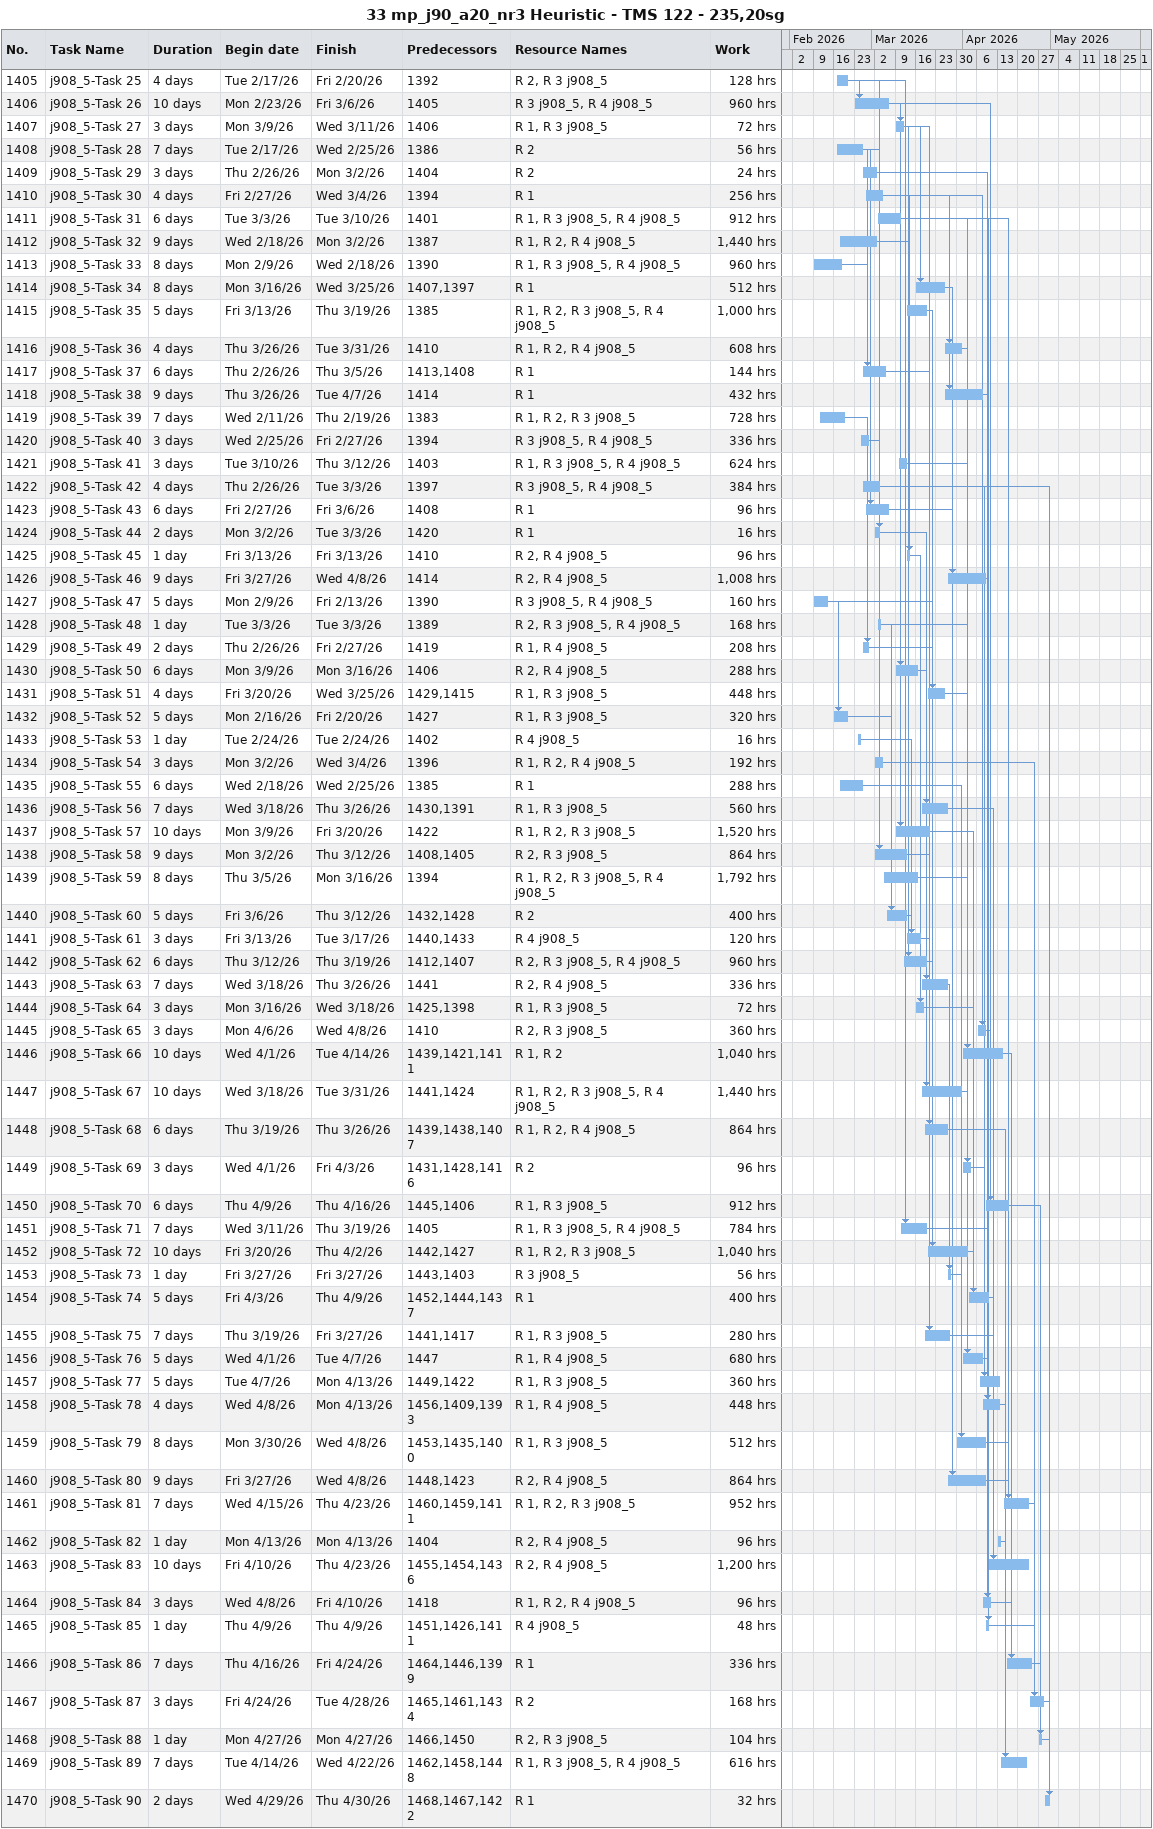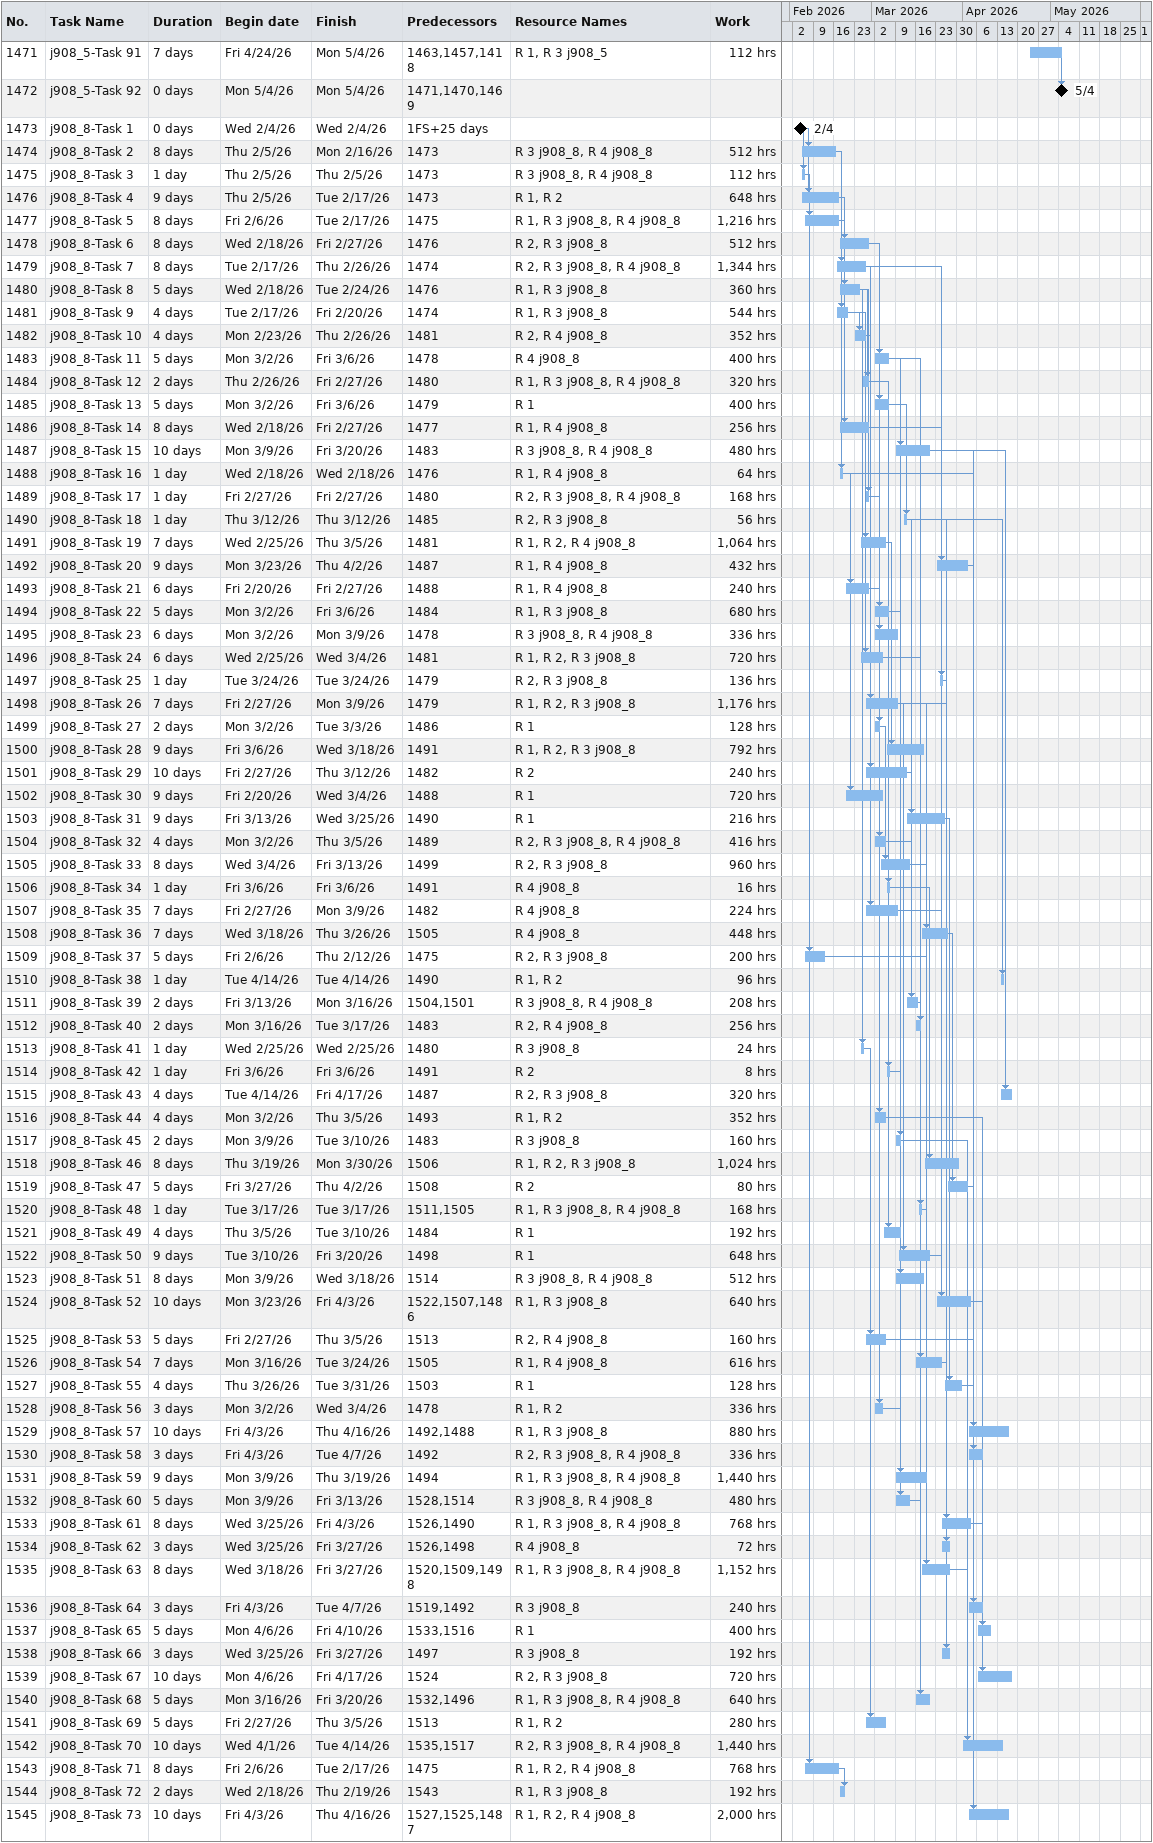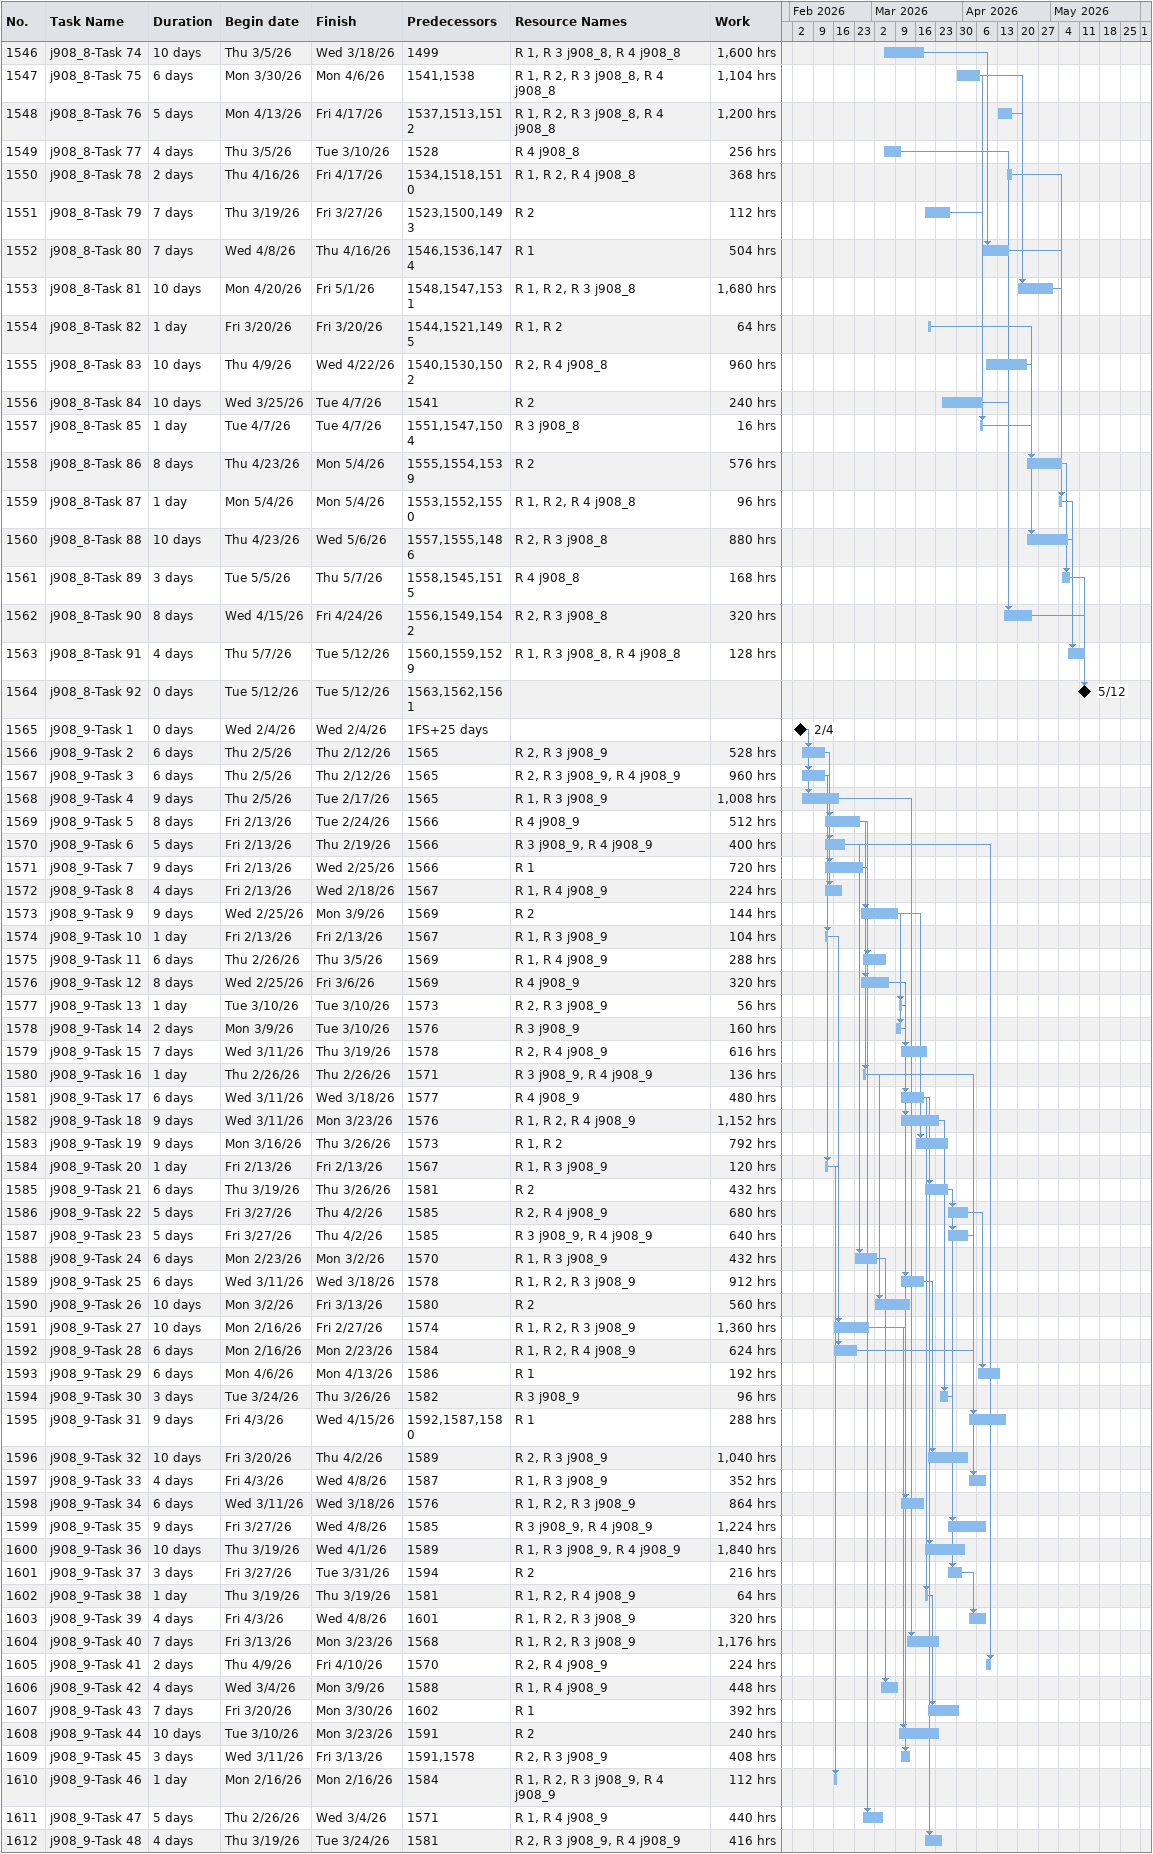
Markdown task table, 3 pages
33 mp_j90_a20_nr3 Heuristic - TMS 122 - 235,20sg

| ID | Task | Duration | Start | Finish | Predecessors | Resources | Work (h) |
|---|---|---|---|---|---|---|---|
| 1405 | j908_5-Task 25 | 4d | 2026-02-17 | 2026-02-20 | 1392 | R 2, R 3 j908_5 | 128 |
| 1406 | j908_5-Task 26 | 10d | 2026-02-23 | 2026-03-06 | 1405 | R 3 j908_5, R 4 j908_5 | 960 |
| 1407 | j908_5-Task 27 | 3d | 2026-03-09 | 2026-03-11 | 1406 | R 1, R 3 j908_5 | 72 |
| 1408 | j908_5-Task 28 | 7d | 2026-02-17 | 2026-02-25 | 1386 | R 2 | 56 |
| 1409 | j908_5-Task 29 | 3d | 2026-02-26 | 2026-03-02 | 1404 | R 2 | 24 |
| 1410 | j908_5-Task 30 | 4d | 2026-02-27 | 2026-03-04 | 1394 | R 1 | 256 |
| 1411 | j908_5-Task 31 | 6d | 2026-03-03 | 2026-03-10 | 1401 | R 1, R 3 j908_5, R 4 j908_5 | 912 |
| 1412 | j908_5-Task 32 | 9d | 2026-02-18 | 2026-03-02 | 1387 | R 1, R 2, R 4 j908_5 | 1440 |
| 1413 | j908_5-Task 33 | 8d | 2026-02-09 | 2026-02-18 | 1390 | R 1, R 3 j908_5, R 4 j908_5 | 960 |
| 1414 | j908_5-Task 34 | 8d | 2026-03-16 | 2026-03-25 | 1407, 1397 | R 1 | 512 |
| 1415 | j908_5-Task 35 | 5d | 2026-03-13 | 2026-03-19 | 1385 | R 1, R 2, R 3 j908_5, R 4 j908_5 | 1000 |
| 1416 | j908_5-Task 36 | 4d | 2026-03-26 | 2026-03-31 | 1410 | R 1, R 2, R 4 j908_5 | 608 |
| 1417 | j908_5-Task 37 | 6d | 2026-02-26 | 2026-03-05 | 1413, 1408 | R 1 | 144 |
| 1418 | j908_5-Task 38 | 9d | 2026-03-26 | 2026-04-07 | 1414 | R 1 | 432 |
| 1419 | j908_5-Task 39 | 7d | 2026-02-11 | 2026-02-19 | 1383 | R 1, R 2, R 3 j908_5 | 728 |
| 1420 | j908_5-Task 40 | 3d | 2026-02-25 | 2026-02-27 | 1394 | R 3 j908_5, R 4 j908_5 | 336 |
| 1421 | j908_5-Task 41 | 3d | 2026-03-10 | 2026-03-12 | 1403 | R 1, R 3 j908_5, R 4 j908_5 | 624 |
| 1422 | j908_5-Task 42 | 4d | 2026-02-26 | 2026-03-03 | 1397 | R 3 j908_5, R 4 j908_5 | 384 |
| 1423 | j908_5-Task 43 | 6d | 2026-02-27 | 2026-03-06 | 1408 | R 1 | 96 |
| 1424 | j908_5-Task 44 | 2d | 2026-03-02 | 2026-03-03 | 1420 | R 1 | 16 |
| 1425 | j908_5-Task 45 | 1d | 2026-03-13 | 2026-03-13 | 1410 | R 2, R 4 j908_5 | 96 |
| 1426 | j908_5-Task 46 | 9d | 2026-03-27 | 2026-04-08 | 1414 | R 2, R 4 j908_5 | 1008 |
| 1427 | j908_5-Task 47 | 5d | 2026-02-09 | 2026-02-13 | 1390 | R 3 j908_5, R 4 j908_5 | 160 |
| 1428 | j908_5-Task 48 | 1d | 2026-03-03 | 2026-03-03 | 1389 | R 2, R 3 j908_5, R 4 j908_5 | 168 |
| 1429 | j908_5-Task 49 | 2d | 2026-02-26 | 2026-02-27 | 1419 | R 1, R 4 j908_5 | 208 |
| 1430 | j908_5-Task 50 | 6d | 2026-03-09 | 2026-03-16 | 1406 | R 2, R 4 j908_5 | 288 |
| 1431 | j908_5-Task 51 | 4d | 2026-03-20 | 2026-03-25 | 1429, 1415 | R 1, R 3 j908_5 | 448 |
| 1432 | j908_5-Task 52 | 5d | 2026-02-16 | 2026-02-20 | 1427 | R 1, R 3 j908_5 | 320 |
| 1433 | j908_5-Task 53 | 1d | 2026-02-24 | 2026-02-24 | 1402 | R 4 j908_5 | 16 |
| 1434 | j908_5-Task 54 | 3d | 2026-03-02 | 2026-03-04 | 1396 | R 1, R 2, R 4 j908_5 | 192 |
| 1435 | j908_5-Task 55 | 6d | 2026-02-18 | 2026-02-25 | 1385 | R 1 | 288 |
| 1436 | j908_5-Task 56 | 7d | 2026-03-18 | 2026-03-26 | 1430, 1391 | R 1, R 3 j908_5 | 560 |
| 1437 | j908_5-Task 57 | 10d | 2026-03-09 | 2026-03-20 | 1422 | R 1, R 2, R 3 j908_5 | 1520 |
| 1438 | j908_5-Task 58 | 9d | 2026-03-02 | 2026-03-12 | 1408, 1405 | R 2, R 3 j908_5 | 864 |
| 1439 | j908_5-Task 59 | 8d | 2026-03-05 | 2026-03-16 | 1394 | R 1, R 2, R 3 j908_5, R 4 j908_5 | 1792 |
| 1440 | j908_5-Task 60 | 5d | 2026-03-06 | 2026-03-12 | 1432, 1428 | R 2 | 400 |
| 1441 | j908_5-Task 61 | 3d | 2026-03-13 | 2026-03-17 | 1440, 1433 | R 4 j908_5 | 120 |
| 1442 | j908_5-Task 62 | 6d | 2026-03-12 | 2026-03-19 | 1412, 1407 | R 2, R 3 j908_5, R 4 j908_5 | 960 |
| 1443 | j908_5-Task 63 | 7d | 2026-03-18 | 2026-03-26 | 1441 | R 2, R 4 j908_5 | 336 |
| 1444 | j908_5-Task 64 | 3d | 2026-03-16 | 2026-03-18 | 1425, 1398 | R 1, R 3 j908_5 | 72 |
| 1445 | j908_5-Task 65 | 3d | 2026-04-06 | 2026-04-08 | 1410 | R 2, R 3 j908_5 | 360 |
| 1446 | j908_5-Task 66 | 10d | 2026-04-01 | 2026-04-14 | 1439, 1421, 1411 | R 1, R 2 | 1040 |
| 1447 | j908_5-Task 67 | 10d | 2026-03-18 | 2026-03-31 | 1441, 1424 | R 1, R 2, R 3 j908_5, R 4 j908_5 | 1440 |
| 1448 | j908_5-Task 68 | 6d | 2026-03-19 | 2026-03-26 | 1439, 1438, 1407 | R 1, R 2, R 4 j908_5 | 864 |
| 1449 | j908_5-Task 69 | 3d | 2026-04-01 | 2026-04-03 | 1431, 1428, 1416 | R 2 | 96 |
| 1450 | j908_5-Task 70 | 6d | 2026-04-09 | 2026-04-16 | 1445, 1406 | R 1, R 3 j908_5 | 912 |
| 1451 | j908_5-Task 71 | 7d | 2026-03-11 | 2026-03-19 | 1405 | R 1, R 3 j908_5, R 4 j908_5 | 784 |
| 1452 | j908_5-Task 72 | 10d | 2026-03-20 | 2026-04-02 | 1442, 1427 | R 1, R 2, R 3 j908_5 | 1040 |
| 1453 | j908_5-Task 73 | 1d | 2026-03-27 | 2026-03-27 | 1443, 1403 | R 3 j908_5 | 56 |
| 1454 | j908_5-Task 74 | 5d | 2026-04-03 | 2026-04-09 | 1452, 1444, 1437 | R 1 | 400 |
| 1455 | j908_5-Task 75 | 7d | 2026-03-19 | 2026-03-27 | 1441, 1417 | R 1, R 3 j908_5 | 280 |
| 1456 | j908_5-Task 76 | 5d | 2026-04-01 | 2026-04-07 | 1447 | R 1, R 4 j908_5 | 680 |
| 1457 | j908_5-Task 77 | 5d | 2026-04-07 | 2026-04-13 | 1449, 1422 | R 1, R 3 j908_5 | 360 |
| 1458 | j908_5-Task 78 | 4d | 2026-04-08 | 2026-04-13 | 1456, 1409, 1393 | R 1, R 4 j908_5 | 448 |
| 1459 | j908_5-Task 79 | 8d | 2026-03-30 | 2026-04-08 | 1453, 1435, 1400 | R 1, R 3 j908_5 | 512 |
| 1460 | j908_5-Task 80 | 9d | 2026-03-27 | 2026-04-08 | 1448, 1423 | R 2, R 4 j908_5 | 864 |
| 1461 | j908_5-Task 81 | 7d | 2026-04-15 | 2026-04-23 | 1460, 1459, 1411 | R 1, R 2, R 3 j908_5 | 952 |
| 1462 | j908_5-Task 82 | 1d | 2026-04-13 | 2026-04-13 | 1404 | R 2, R 4 j908_5 | 96 |
| 1463 | j908_5-Task 83 | 10d | 2026-04-10 | 2026-04-23 | 1455, 1454, 1436 | R 2, R 4 j908_5 | 1200 |
| 1464 | j908_5-Task 84 | 3d | 2026-04-08 | 2026-04-10 | 1418 | R 1, R 2, R 4 j908_5 | 96 |
| 1465 | j908_5-Task 85 | 1d | 2026-04-09 | 2026-04-09 | 1451, 1426, 1411 | R 4 j908_5 | 48 |
| 1466 | j908_5-Task 86 | 7d | 2026-04-16 | 2026-04-24 | 1464, 1446, 1399 | R 1 | 336 |
| 1467 | j908_5-Task 87 | 3d | 2026-04-24 | 2026-04-28 | 1465, 1461, 1434 | R 2 | 168 |
| 1468 | j908_5-Task 88 | 1d | 2026-04-27 | 2026-04-27 | 1466, 1450 | R 2, R 3 j908_5 | 104 |
| 1469 | j908_5-Task 89 | 7d | 2026-04-14 | 2026-04-22 | 1462, 1458, 1448 | R 1, R 3 j908_5, R 4 j908_5 | 616 |
| 1470 | j908_5-Task 90 | 2d | 2026-04-29 | 2026-04-30 | 1468, 1467, 1422 | R 1 | 32 |
| 1471 | j908_5-Task 91 | 7d | 2026-04-24 | 2026-05-04 | 1463, 1457, 1418 | R 1, R 3 j908_5 | 112 |
| 1472 | j908_5-Task 92 | 0d | 2026-05-04 | 2026-05-04 | 1471, 1470, 1469 |  |  |
| 1473 | j908_8-Task 1 | 0d | 2026-02-04 | 2026-02-04 | 1FS+25d |  |  |
| 1474 | j908_8-Task 2 | 8d | 2026-02-05 | 2026-02-16 | 1473 | R 3 j908_8, R 4 j908_8 | 512 |
| 1475 | j908_8-Task 3 | 1d | 2026-02-05 | 2026-02-05 | 1473 | R 3 j908_8, R 4 j908_8 | 112 |
| 1476 | j908_8-Task 4 | 9d | 2026-02-05 | 2026-02-17 | 1473 | R 1, R 2 | 648 |
| 1477 | j908_8-Task 5 | 8d | 2026-02-06 | 2026-02-17 | 1475 | R 1, R 3 j908_8, R 4 j908_8 | 1216 |
| 1478 | j908_8-Task 6 | 8d | 2026-02-18 | 2026-02-27 | 1476 | R 2, R 3 j908_8 | 512 |
| 1479 | j908_8-Task 7 | 8d | 2026-02-17 | 2026-02-26 | 1474 | R 2, R 3 j908_8, R 4 j908_8 | 1344 |
| 1480 | j908_8-Task 8 | 5d | 2026-02-18 | 2026-02-24 | 1476 | R 1, R 3 j908_8 | 360 |
| 1481 | j908_8-Task 9 | 4d | 2026-02-17 | 2026-02-20 | 1474 | R 1, R 3 j908_8 | 544 |
| 1482 | j908_8-Task 10 | 4d | 2026-02-23 | 2026-02-26 | 1481 | R 2, R 4 j908_8 | 352 |
| 1483 | j908_8-Task 11 | 5d | 2026-03-02 | 2026-03-06 | 1478 | R 4 j908_8 | 400 |
| 1484 | j908_8-Task 12 | 2d | 2026-02-26 | 2026-02-27 | 1480 | R 1, R 3 j908_8, R 4 j908_8 | 320 |
| 1485 | j908_8-Task 13 | 5d | 2026-03-02 | 2026-03-06 | 1479 | R 1 | 400 |
| 1486 | j908_8-Task 14 | 8d | 2026-02-18 | 2026-02-27 | 1477 | R 1, R 4 j908_8 | 256 |
| 1487 | j908_8-Task 15 | 10d | 2026-03-09 | 2026-03-20 | 1483 | R 3 j908_8, R 4 j908_8 | 480 |
| 1488 | j908_8-Task 16 | 1d | 2026-02-18 | 2026-02-18 | 1476 | R 1, R 4 j908_8 | 64 |
| 1489 | j908_8-Task 17 | 1d | 2026-02-27 | 2026-02-27 | 1480 | R 2, R 3 j908_8, R 4 j908_8 | 168 |
| 1490 | j908_8-Task 18 | 1d | 2026-03-12 | 2026-03-12 | 1485 | R 2, R 3 j908_8 | 56 |
| 1491 | j908_8-Task 19 | 7d | 2026-02-25 | 2026-03-05 | 1481 | R 1, R 2, R 4 j908_8 | 1064 |
| 1492 | j908_8-Task 20 | 9d | 2026-03-23 | 2026-04-02 | 1487 | R 1, R 4 j908_8 | 432 |
| 1493 | j908_8-Task 21 | 6d | 2026-02-20 | 2026-02-27 | 1488 | R 1, R 4 j908_8 | 240 |
| 1494 | j908_8-Task 22 | 5d | 2026-03-02 | 2026-03-06 | 1484 | R 1, R 3 j908_8 | 680 |
| 1495 | j908_8-Task 23 | 6d | 2026-03-02 | 2026-03-09 | 1478 | R 3 j908_8, R 4 j908_8 | 336 |
| 1496 | j908_8-Task 24 | 6d | 2026-02-25 | 2026-03-04 | 1481 | R 1, R 2, R 3 j908_8 | 720 |
| 1497 | j908_8-Task 25 | 1d | 2026-03-24 | 2026-03-24 | 1479 | R 2, R 3 j908_8 | 136 |
| 1498 | j908_8-Task 26 | 7d | 2026-02-27 | 2026-03-09 | 1479 | R 1, R 2, R 3 j908_8 | 1176 |
| 1499 | j908_8-Task 27 | 2d | 2026-03-02 | 2026-03-03 | 1486 | R 1 | 128 |
| 1500 | j908_8-Task 28 | 9d | 2026-03-06 | 2026-03-18 | 1491 | R 1, R 2, R 3 j908_8 | 792 |
| 1501 | j908_8-Task 29 | 10d | 2026-02-27 | 2026-03-12 | 1482 | R 2 | 240 |
| 1502 | j908_8-Task 30 | 9d | 2026-02-20 | 2026-03-04 | 1488 | R 1 | 720 |
| 1503 | j908_8-Task 31 | 9d | 2026-03-13 | 2026-03-25 | 1490 | R 1 | 216 |
| 1504 | j908_8-Task 32 | 4d | 2026-03-02 | 2026-03-05 | 1489 | R 2, R 3 j908_8, R 4 j908_8 | 416 |
| 1505 | j908_8-Task 33 | 8d | 2026-03-04 | 2026-03-13 | 1499 | R 2, R 3 j908_8 | 960 |
| 1506 | j908_8-Task 34 | 1d | 2026-03-06 | 2026-03-06 | 1491 | R 4 j908_8 | 16 |
| 1507 | j908_8-Task 35 | 7d | 2026-02-27 | 2026-03-09 | 1482 | R 4 j908_8 | 224 |
| 1508 | j908_8-Task 36 | 7d | 2026-03-18 | 2026-03-26 | 1505 | R 4 j908_8 | 448 |
| 1509 | j908_8-Task 37 | 5d | 2026-02-06 | 2026-02-12 | 1475 | R 2, R 3 j908_8 | 200 |
| 1510 | j908_8-Task 38 | 1d | 2026-04-14 | 2026-04-14 | 1490 | R 1, R 2 | 96 |
| 1511 | j908_8-Task 39 | 2d | 2026-03-13 | 2026-03-16 | 1504, 1501 | R 3 j908_8, R 4 j908_8 | 208 |
| 1512 | j908_8-Task 40 | 2d | 2026-03-16 | 2026-03-17 | 1483 | R 2, R 4 j908_8 | 256 |
| 1513 | j908_8-Task 41 | 1d | 2026-02-25 | 2026-02-25 | 1480 | R 3 j908_8 | 24 |
| 1514 | j908_8-Task 42 | 1d | 2026-03-06 | 2026-03-06 | 1491 | R 2 | 8 |
| 1515 | j908_8-Task 43 | 4d | 2026-04-14 | 2026-04-17 | 1487 | R 2, R 3 j908_8 | 320 |
| 1516 | j908_8-Task 44 | 4d | 2026-03-02 | 2026-03-05 | 1493 | R 1, R 2 | 352 |
| 1517 | j908_8-Task 45 | 2d | 2026-03-09 | 2026-03-10 | 1483 | R 3 j908_8 | 160 |
| 1518 | j908_8-Task 46 | 8d | 2026-03-19 | 2026-03-30 | 1506 | R 1, R 2, R 3 j908_8 | 1024 |
| 1519 | j908_8-Task 47 | 5d | 2026-03-27 | 2026-04-02 | 1508 | R 2 | 80 |
| 1520 | j908_8-Task 48 | 1d | 2026-03-17 | 2026-03-17 | 1511, 1505 | R 1, R 3 j908_8, R 4 j908_8 | 168 |
| 1521 | j908_8-Task 49 | 4d | 2026-03-05 | 2026-03-10 | 1484 | R 1 | 192 |
| 1522 | j908_8-Task 50 | 9d | 2026-03-10 | 2026-03-20 | 1498 | R 1 | 648 |
| 1523 | j908_8-Task 51 | 8d | 2026-03-09 | 2026-03-18 | 1514 | R 3 j908_8, R 4 j908_8 | 512 |
| 1524 | j908_8-Task 52 | 10d | 2026-03-23 | 2026-04-03 | 1522, 1507, 1486 | R 1, R 3 j908_8 | 640 |
| 1525 | j908_8-Task 53 | 5d | 2026-02-27 | 2026-03-05 | 1513 | R 2, R 4 j908_8 | 160 |
| 1526 | j908_8-Task 54 | 7d | 2026-03-16 | 2026-03-24 | 1505 | R 1, R 4 j908_8 | 616 |
| 1527 | j908_8-Task 55 | 4d | 2026-03-26 | 2026-03-31 | 1503 | R 1 | 128 |
| 1528 | j908_8-Task 56 | 3d | 2026-03-02 | 2026-03-04 | 1478 | R 1, R 2 | 336 |
| 1529 | j908_8-Task 57 | 10d | 2026-04-03 | 2026-04-16 | 1492, 1488 | R 1, R 3 j908_8 | 880 |
| 1530 | j908_8-Task 58 | 3d | 2026-04-03 | 2026-04-07 | 1492 | R 2, R 3 j908_8, R 4 j908_8 | 336 |
| 1531 | j908_8-Task 59 | 9d | 2026-03-09 | 2026-03-19 | 1494 | R 1, R 3 j908_8, R 4 j908_8 | 1440 |
| 1532 | j908_8-Task 60 | 5d | 2026-03-09 | 2026-03-13 | 1528, 1514 | R 3 j908_8, R 4 j908_8 | 480 |
| 1533 | j908_8-Task 61 | 8d | 2026-03-25 | 2026-04-03 | 1526, 1490 | R 1, R 3 j908_8, R 4 j908_8 | 768 |
| 1534 | j908_8-Task 62 | 3d | 2026-03-25 | 2026-03-27 | 1526, 1498 | R 4 j908_8 | 72 |
| 1535 | j908_8-Task 63 | 8d | 2026-03-18 | 2026-03-27 | 1520, 1509, 1498 | R 1, R 3 j908_8, R 4 j908_8 | 1152 |
| 1536 | j908_8-Task 64 | 3d | 2026-04-03 | 2026-04-07 | 1519, 1492 | R 3 j908_8 | 240 |
| 1537 | j908_8-Task 65 | 5d | 2026-04-06 | 2026-04-10 | 1533, 1516 | R 1 | 400 |
| 1538 | j908_8-Task 66 | 3d | 2026-03-25 | 2026-03-27 | 1497 | R 3 j908_8 | 192 |
| 1539 | j908_8-Task 67 | 10d | 2026-04-06 | 2026-04-17 | 1524 | R 2, R 3 j908_8 | 720 |
| 1540 | j908_8-Task 68 | 5d | 2026-03-16 | 2026-03-20 | 1532, 1496 | R 1, R 3 j908_8, R 4 j908_8 | 640 |
| 1541 | j908_8-Task 69 | 5d | 2026-02-27 | 2026-03-05 | 1513 | R 1, R 2 | 280 |
| 1542 | j908_8-Task 70 | 10d | 2026-04-01 | 2026-04-14 | 1535, 1517 | R 2, R 3 j908_8, R 4 j908_8 | 1440 |
| 1543 | j908_8-Task 71 | 8d | 2026-02-06 | 2026-02-17 | 1475 | R 1, R 2, R 4 j908_8 | 768 |
| 1544 | j908_8-Task 72 | 2d | 2026-02-18 | 2026-02-19 | 1543 | R 1, R 3 j908_8 | 192 |
| 1545 | j908_8-Task 73 | 10d | 2026-04-03 | 2026-04-16 | 1527, 1525, 1487 | R 1, R 2, R 4 j908_8 | 2000 |
| 1546 | j908_8-Task 74 | 10d | 2026-03-05 | 2026-03-18 | 1499 | R 1, R 3 j908_8, R 4 j908_8 | 1600 |
| 1547 | j908_8-Task 75 | 6d | 2026-03-30 | 2026-04-06 | 1541, 1538 | R 1, R 2, R 3 j908_8, R 4 j908_8 | 1104 |
| 1548 | j908_8-Task 76 | 5d | 2026-04-13 | 2026-04-17 | 1537, 1513, 1512 | R 1, R 2, R 3 j908_8, R 4 j908_8 | 1200 |
| 1549 | j908_8-Task 77 | 4d | 2026-03-05 | 2026-03-10 | 1528 | R 4 j908_8 | 256 |
| 1550 | j908_8-Task 78 | 2d | 2026-04-16 | 2026-04-17 | 1534, 1518, 1510 | R 1, R 2, R 4 j908_8 | 368 |
| 1551 | j908_8-Task 79 | 7d | 2026-03-19 | 2026-03-27 | 1523, 1500, 1493 | R 2 | 112 |
| 1552 | j908_8-Task 80 | 7d | 2026-04-08 | 2026-04-16 | 1546, 1536, 1474 | R 1 | 504 |
| 1553 | j908_8-Task 81 | 10d | 2026-04-20 | 2026-05-01 | 1548, 1547, 1531 | R 1, R 2, R 3 j908_8 | 1680 |
| 1554 | j908_8-Task 82 | 1d | 2026-03-20 | 2026-03-20 | 1544, 1521, 1495 | R 1, R 2 | 64 |
| 1555 | j908_8-Task 83 | 10d | 2026-04-09 | 2026-04-22 | 1540, 1530, 1502 | R 2, R 4 j908_8 | 960 |
| 1556 | j908_8-Task 84 | 10d | 2026-03-25 | 2026-04-07 | 1541 | R 2 | 240 |
| 1557 | j908_8-Task 85 | 1d | 2026-04-07 | 2026-04-07 | 1551, 1547, 1504 | R 3 j908_8 | 16 |
| 1558 | j908_8-Task 86 | 8d | 2026-04-23 | 2026-05-04 | 1555, 1554, 1539 | R 2 | 576 |
| 1559 | j908_8-Task 87 | 1d | 2026-05-04 | 2026-05-04 | 1553, 1552, 1550 | R 1, R 2, R 4 j908_8 | 96 |
| 1560 | j908_8-Task 88 | 10d | 2026-04-23 | 2026-05-06 | 1557, 1555, 1486 | R 2, R 3 j908_8 | 880 |
| 1561 | j908_8-Task 89 | 3d | 2026-05-05 | 2026-05-07 | 1558, 1545, 1515 | R 4 j908_8 | 168 |
| 1562 | j908_8-Task 90 | 8d | 2026-04-15 | 2026-04-24 | 1556, 1549, 1542 | R 2, R 3 j908_8 | 320 |
| 1563 | j908_8-Task 91 | 4d | 2026-05-07 | 2026-05-12 | 1560, 1559, 1529 | R 1, R 3 j908_8, R 4 j908_8 | 128 |
| 1564 | j908_8-Task 92 | 0d | 2026-05-12 | 2026-05-12 | 1563, 1562, 1561 |  |  |
| 1565 | j908_9-Task 1 | 0d | 2026-02-04 | 2026-02-04 | 1FS+25d |  |  |
| 1566 | j908_9-Task 2 | 6d | 2026-02-05 | 2026-02-12 | 1565 | R 2, R 3 j908_9 | 528 |
| 1567 | j908_9-Task 3 | 6d | 2026-02-05 | 2026-02-12 | 1565 | R 2, R 3 j908_9, R 4 j908_9 | 960 |
| 1568 | j908_9-Task 4 | 9d | 2026-02-05 | 2026-02-17 | 1565 | R 1, R 3 j908_9 | 1008 |
| 1569 | j908_9-Task 5 | 8d | 2026-02-13 | 2026-02-24 | 1566 | R 4 j908_9 | 512 |
| 1570 | j908_9-Task 6 | 5d | 2026-02-13 | 2026-02-19 | 1566 | R 3 j908_9, R 4 j908_9 | 400 |
| 1571 | j908_9-Task 7 | 9d | 2026-02-13 | 2026-02-25 | 1566 | R 1 | 720 |
| 1572 | j908_9-Task 8 | 4d | 2026-02-13 | 2026-02-18 | 1567 | R 1, R 4 j908_9 | 224 |
| 1573 | j908_9-Task 9 | 9d | 2026-02-25 | 2026-03-09 | 1569 | R 2 | 144 |
| 1574 | j908_9-Task 10 | 1d | 2026-02-13 | 2026-02-13 | 1567 | R 1, R 3 j908_9 | 104 |
| 1575 | j908_9-Task 11 | 6d | 2026-02-26 | 2026-03-05 | 1569 | R 1, R 4 j908_9 | 288 |
| 1576 | j908_9-Task 12 | 8d | 2026-02-25 | 2026-03-06 | 1569 | R 4 j908_9 | 320 |
| 1577 | j908_9-Task 13 | 1d | 2026-03-10 | 2026-03-10 | 1573 | R 2, R 3 j908_9 | 56 |
| 1578 | j908_9-Task 14 | 2d | 2026-03-09 | 2026-03-10 | 1576 | R 3 j908_9 | 160 |
| 1579 | j908_9-Task 15 | 7d | 2026-03-11 | 2026-03-19 | 1578 | R 2, R 4 j908_9 | 616 |
| 1580 | j908_9-Task 16 | 1d | 2026-02-26 | 2026-02-26 | 1571 | R 3 j908_9, R 4 j908_9 | 136 |
| 1581 | j908_9-Task 17 | 6d | 2026-03-11 | 2026-03-18 | 1577 | R 4 j908_9 | 480 |
| 1582 | j908_9-Task 18 | 9d | 2026-03-11 | 2026-03-23 | 1576 | R 1, R 2, R 4 j908_9 | 1152 |
| 1583 | j908_9-Task 19 | 9d | 2026-03-16 | 2026-03-26 | 1573 | R 1, R 2 | 792 |
| 1584 | j908_9-Task 20 | 1d | 2026-02-13 | 2026-02-13 | 1567 | R 1, R 3 j908_9 | 120 |
| 1585 | j908_9-Task 21 | 6d | 2026-03-19 | 2026-03-26 | 1581 | R 2 | 432 |
| 1586 | j908_9-Task 22 | 5d | 2026-03-27 | 2026-04-02 | 1585 | R 2, R 4 j908_9 | 680 |
| 1587 | j908_9-Task 23 | 5d | 2026-03-27 | 2026-04-02 | 1585 | R 3 j908_9, R 4 j908_9 | 640 |
| 1588 | j908_9-Task 24 | 6d | 2026-02-23 | 2026-03-02 | 1570 | R 1, R 3 j908_9 | 432 |
| 1589 | j908_9-Task 25 | 6d | 2026-03-11 | 2026-03-18 | 1578 | R 1, R 2, R 3 j908_9 | 912 |
| 1590 | j908_9-Task 26 | 10d | 2026-03-02 | 2026-03-13 | 1580 | R 2 | 560 |
| 1591 | j908_9-Task 27 | 10d | 2026-02-16 | 2026-02-27 | 1574 | R 1, R 2, R 3 j908_9 | 1360 |
| 1592 | j908_9-Task 28 | 6d | 2026-02-16 | 2026-02-23 | 1584 | R 1, R 2, R 4 j908_9 | 624 |
| 1593 | j908_9-Task 29 | 6d | 2026-04-06 | 2026-04-13 | 1586 | R 1 | 192 |
| 1594 | j908_9-Task 30 | 3d | 2026-03-24 | 2026-03-26 | 1582 | R 3 j908_9 | 96 |
| 1595 | j908_9-Task 31 | 9d | 2026-04-03 | 2026-04-15 | 1592, 1587, 1580 | R 1 | 288 |
| 1596 | j908_9-Task 32 | 10d | 2026-03-20 | 2026-04-02 | 1589 | R 2, R 3 j908_9 | 1040 |
| 1597 | j908_9-Task 33 | 4d | 2026-04-03 | 2026-04-08 | 1587 | R 1, R 3 j908_9 | 352 |
| 1598 | j908_9-Task 34 | 6d | 2026-03-11 | 2026-03-18 | 1576 | R 1, R 2, R 3 j908_9 | 864 |
| 1599 | j908_9-Task 35 | 9d | 2026-03-27 | 2026-04-08 | 1585 | R 3 j908_9, R 4 j908_9 | 1224 |
| 1600 | j908_9-Task 36 | 10d | 2026-03-19 | 2026-04-01 | 1589 | R 1, R 3 j908_9, R 4 j908_9 | 1840 |
| 1601 | j908_9-Task 37 | 3d | 2026-03-27 | 2026-03-31 | 1594 | R 2 | 216 |
| 1602 | j908_9-Task 38 | 1d | 2026-03-19 | 2026-03-19 | 1581 | R 1, R 2, R 4 j908_9 | 64 |
| 1603 | j908_9-Task 39 | 4d | 2026-04-03 | 2026-04-08 | 1601 | R 1, R 2, R 3 j908_9 | 320 |
| 1604 | j908_9-Task 40 | 7d | 2026-03-13 | 2026-03-23 | 1568 | R 1, R 2, R 3 j908_9 | 1176 |
| 1605 | j908_9-Task 41 | 2d | 2026-04-09 | 2026-04-10 | 1570 | R 2, R 4 j908_9 | 224 |
| 1606 | j908_9-Task 42 | 4d | 2026-03-04 | 2026-03-09 | 1588 | R 1, R 4 j908_9 | 448 |
| 1607 | j908_9-Task 43 | 7d | 2026-03-20 | 2026-03-30 | 1602 | R 1 | 392 |
| 1608 | j908_9-Task 44 | 10d | 2026-03-10 | 2026-03-23 | 1591 | R 2 | 240 |
| 1609 | j908_9-Task 45 | 3d | 2026-03-11 | 2026-03-13 | 1591, 1578 | R 2, R 3 j908_9 | 408 |
| 1610 | j908_9-Task 46 | 1d | 2026-02-16 | 2026-02-16 | 1584 | R 1, R 2, R 3 j908_9, R 4 j908_9 | 112 |
| 1611 | j908_9-Task 47 | 5d | 2026-02-26 | 2026-03-04 | 1571 | R 1, R 4 j908_9 | 440 |
| 1612 | j908_9-Task 48 | 4d | 2026-03-19 | 2026-03-24 | 1581 | R 2, R 3 j908_9, R 4 j908_9 | 416 |
